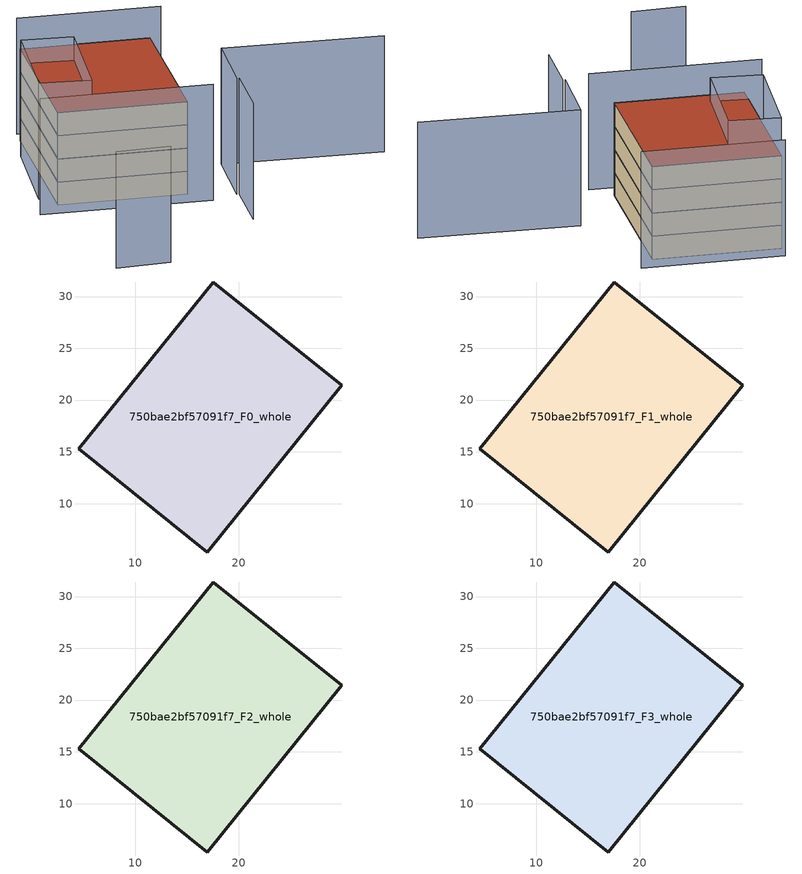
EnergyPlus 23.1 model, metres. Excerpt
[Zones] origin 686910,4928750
750bae2bf57091f7_F0_whole
 floor ground (EU_floor_Construction): 16.93,5.33 29.92,21.43 17.56,31.4 4.57,15.3 z0
 wall outside (EU_wall_Construction): 17.56,31.4 29.92,21.43 16.93,5.33 4.57,15.3 17.56,31.4 z0:3
750bae2bf57091f7_F1_whole
 floor to 750bae2bf57091f7_F0_whole (EU_floor_Construction): 16.93,5.33 29.92,21.43 17.55,31.4 4.57,15.3 z3
 wall outside (EU_wall_Construction): 17.56,31.4 29.92,21.43 16.93,5.33 4.57,15.3 17.56,31.4 z3:6
750bae2bf57091f7_F2_whole
 floor to 750bae2bf57091f7_F1_whole (EU_floor_Construction): 16.93,5.33 29.92,21.43 17.55,31.4 4.57,15.3 z6
 wall outside (EU_wall_Construction): 17.56,31.4 29.92,21.43 16.93,5.33 4.57,15.3 17.56,31.4 z6:9
750bae2bf57091f7_F3_whole
 floor to 750bae2bf57091f7_F2_whole (EU_floor_Construction): 16.93,5.33 29.92,21.43 17.55,31.4 4.57,15.3 z9
 wall outside (EU_wall_Construction): 17.56,31.4 29.92,21.43 16.93,5.33 4.57,15.3 17.56,31.4 z9:12
 roof outside (EU_roof_Construction): 29.92,21.43 16.93,5.33 4.57,15.3 17.56,31.4 z12
shading: -6.52,-2.39 -0.99,-6.38 / 15.7,-5.68 20.88,0.57 / 20.63,0.78 26.89,8.14 / 26.89,8.14 42.07,-4.76 / 0.96,15.17 17.47,1.84 / 32.78,22.08 19.1,33.19 / 4.68,18.35 13.98,28.45 / 13.98,28.45 18.7,24.1 / 18.7,24.1 9.39,14 / 9.39,14 4.68,18.35 z0:15
[Building]
EU S2 Campaign: North Axis=0; Terrain=City; Solar Distribution=FullExterior
[Site:Location]
Bologna: Latitude=44.5; Longitude=11.25; Time Zone=1; Elevation=37
[SizingPeriod:WeatherFileDays]
AnnualSizingPeriod: Begin Month=1; Begin Day of Month=1; End Month=12; End Day of Month=31; Day of Week for Start Day=Monday; Use Weather File Daylight Saving Period=No; Use Weather File Rain and Snow Indicators=No
[MATERIAL]
EU_InternalMass_Material: Roughness=MediumRough; Thickness=0.1; Conductivity=1; Density=1800; Specific Heat=900; Thermal Absorptance=0.9; Solar Absorptance=0.7; Visible Absorptance=0.7
[MATERIAL:NOMASS] Roughness=MediumRough; Thermal Absorptance=0.9; Solar Absorptance=0.7; Visible Absorptance=0.7
Name | Thermal Resistance
EU_wall_NoMass | 0.937881
EU_roof_NoMass | 0.548572
EU_floor_NoMass | 0.71348
[CONSTRUCTION]
EU_wall_Construction: EU_wall_NoMass
EU_roof_Construction: EU_roof_NoMass
EU_floor_Construction: EU_floor_NoMass
EU_InternalMass_Construction: EU_InternalMass_Material
[ZONE] Type=1; Multiplier=1; Ceiling Height=autocalculate; Volume=985.184; Floor Area=autocalculate; Part of Total Floor Area=Yes
750bae2bf57091f7_F0_whole; 750bae2bf57091f7_F1_whole; 750bae2bf57091f7_F2_whole; 750bae2bf57091f7_F3_whole
[INTERNALMASS] Construction=EU_InternalMass_Construction; Surface Area=328.395
Name | Zone or ZoneList
750bae2bf57091f7_F0_whole_EU_InternalMass | 750bae2bf57091f7_F0_whole
750bae2bf57091f7_F1_whole_EU_InternalMass | 750bae2bf57091f7_F1_whole
750bae2bf57091f7_F2_whole_EU_InternalMass | 750bae2bf57091f7_F2_whole
750bae2bf57091f7_F3_whole_EU_InternalMass | 750bae2bf57091f7_F3_whole
[OTHEREQUIPMENT] Fuel Type=Electricity; Design Level Calculation Method=Watts/Area; Power per Zone Floor Area=1; Fraction Latent=0; Fraction Radiant=0; Fraction Lost=0; Carbon Dioxide Generation Rate=0; EndUse Subcategory=EU_Step8_InternalGains
Name | Zone or ZoneList or Space or SpaceList | Schedule
EU_Step8_InternalGain_750bae2bf57091f7_F0_whole_f000 | 750bae2bf57091f7_F0_whole | EU_Step8_GainSchedule_750bae2bf57091f7_F0_whole_f000
EU_Step8_InternalGain_750bae2bf57091f7_F1_whole_f000 | 750bae2bf57091f7_F1_whole | EU_Step8_GainSchedule_750bae2bf57091f7_F1_whole_f000
EU_Step8_InternalGain_750bae2bf57091f7_F2_whole_f000 | 750bae2bf57091f7_F2_whole | EU_Step8_GainSchedule_750bae2bf57091f7_F2_whole_f000
EU_Step8_InternalGain_750bae2bf57091f7_F3_whole_f000 | 750bae2bf57091f7_F3_whole | EU_Step8_GainSchedule_750bae2bf57091f7_F3_whole_f000
[ZONEVENTILATION:DESIGNFLOWRATE] Schedule=EU_AlwaysOn; Design Flow Rate Calculation Method=AirChanges/Hour; Air Changes per Hour=0.687892; Ventilation Type=Natural; Fan Pressure Rise=0; Fan Total Efficiency=1; Constant Term Coefficient=1; Temperature Term Coefficient=0; Velocity Term Coefficient=0; Velocity Squared Term Coefficient=0; Minimum Indoor Temperature=-100; Maximum Indoor Temperature=100; Delta Temperature=-100; Minimum Outdoor Temperature=-100; Maximum Outdoor Temperature=100; Maximum Wind Speed=40
Name | Zone or ZoneList or Space or SpaceList
EU_ConstantAir_750bae2bf57091f7_F0_whole | 750bae2bf57091f7_F0_whole
EU_ConstantAir_750bae2bf57091f7_F1_whole | 750bae2bf57091f7_F1_whole
EU_ConstantAir_750bae2bf57091f7_F2_whole | 750bae2bf57091f7_F2_whole
EU_ConstantAir_750bae2bf57091f7_F3_whole | 750bae2bf57091f7_F3_whole
[HVACTEMPLATE:THERMOSTAT] Constant Heating Setpoint=20; Constant Cooling Setpoint=50
EU_HeatOnly_750bae2bf57091f7_F0_whole; EU_HeatOnly_750bae2bf57091f7_F1_whole; EU_HeatOnly_750bae2bf57091f7_F2_whole; EU_HeatOnly_750bae2bf57091f7_F3_whole
[HVACTEMPLATE:ZONE:IDEALLOADSAIRSYSTEM] System Availability Schedule=EU_AlwaysOn; Maximum Heating Supply Air Temperature=50; Minimum Cooling Supply Air Temperature=13; Maximum Heating Supply Air Humidity Ratio=0.0156; Minimum Cooling Supply Air Humidity Ratio=0.0077; Heating Limit=NoLimit; Cooling Limit=NoLimit; Heating Availability Schedule=EU_AlwaysOn; Cooling Availability Schedule=EU_CoolingOff; Dehumidification Control Type=ConstantSensibleHeatRatio; Cooling Sensible Heat Ratio=0.7; Dehumidification Setpoint=60; Humidification Control Type=None; Humidification Setpoint=30; Outdoor Air Method=None; Outdoor Air Flow Rate per Person=0.00944; Outdoor Air Flow Rate per Zone Floor Area=0; Outdoor Air Flow Rate per Zone=0; Demand Controlled Ventilation Type=None; Outdoor Air Economizer Type=NoEconomizer; Heat Recovery Type=None; Sensible Heat Recovery Effectiveness=0.7; Latent Heat Recovery Effectiveness=0.65
Name | Template Thermostat
750bae2bf57091f7_F0_whole | EU_HeatOnly_750bae2bf57091f7_F0_whole
750bae2bf57091f7_F1_whole | EU_HeatOnly_750bae2bf57091f7_F1_whole
750bae2bf57091f7_F2_whole | EU_HeatOnly_750bae2bf57091f7_F2_whole
750bae2bf57091f7_F3_whole | EU_HeatOnly_750bae2bf57091f7_F3_whole
[SIZING:ZONE] Zone Cooling Design Supply Air Temperature Input Method=SupplyAirTemperature; Zone Cooling Design Supply Air Temperature=13; Zone Heating Design Supply Air Temperature Input Method=SupplyAirTemperature; Zone Heating Design Supply Air Temperature=50; Zone Cooling Design Supply Air Humidity Ratio=0.008; Zone Heating Design Supply Air Humidity Ratio=0.008; Cooling Design Air Flow Method=DesignDay; Cooling Design Air Flow Rate=0; Cooling Minimum Air Flow per Zone Floor Area=0.000762; Cooling Minimum Air Flow=0; Cooling Minimum Air Flow Fraction=0.2; Heating Design Air Flow Method=DesignDay; Heating Design Air Flow Rate=0; Heating Maximum Air Flow per Zone Floor Area=0.002032; Heating Maximum Air Flow=0.141576; Heating Maximum Air Flow Fraction=0.3; Account for Dedicated Outdoor Air System=No; Dedicated Outdoor Air System Control Strategy=NeutralSupplyAir; Dedicated Outdoor Air Low Setpoint Temperature for Design=autosize; Dedicated Outdoor Air High Setpoint Temperature for Design=autosize; Zone Load Sizing Method=Sensible Load Only No Latent Load; Zone Latent Cooling Design Supply Air Humidity Ratio Input Method=HumidityRatioDifference; Zone Cooling Design Supply Air Humidity Ratio Difference=0.005; Zone Latent Heating Design Supply Air Humidity Ratio Input Method=HumidityRatioDifference; Zone Humidification Design Supply Air Humidity Ratio Difference=0.005
750bae2bf57091f7_F0_whole; 750bae2bf57091f7_F1_whole; 750bae2bf57091f7_F2_whole; 750bae2bf57091f7_F3_whole
[SCHEDULE:CONSTANT]
Name | Hourly Value
EU_AlwaysOn | 1
EU_CoolingOff | 0
[SCHEDULE:FILE] Column Number=1; Rows to Skip at Top=0; Number of Hours of Data=8760; Column Separator=Comma; Interpolate to Timestep=No; Minutes per Item=60; Adjust Schedule for Daylight Savings=Yes
Name | File
EU_Step8_GainSchedule_750bae2bf57091f7_F0_whole_f000 | ../../schedules/750bae2bf57091f7/750bae2bf57091f7_F0_whole_f000_gain.csv
EU_Step8_GainSchedule_750bae2bf57091f7_F1_whole_f000 | ../../schedules/750bae2bf57091f7/750bae2bf57091f7_F1_whole_f000_gain.csv
EU_Step8_GainSchedule_750bae2bf57091f7_F2_whole_f000 | ../../schedules/750bae2bf57091f7/750bae2bf57091f7_F2_whole_f000_gain.csv
EU_Step8_GainSchedule_750bae2bf57091f7_F3_whole_f000 | ../../schedules/750bae2bf57091f7/750bae2bf57091f7_F3_whole_f000_gain.csv
